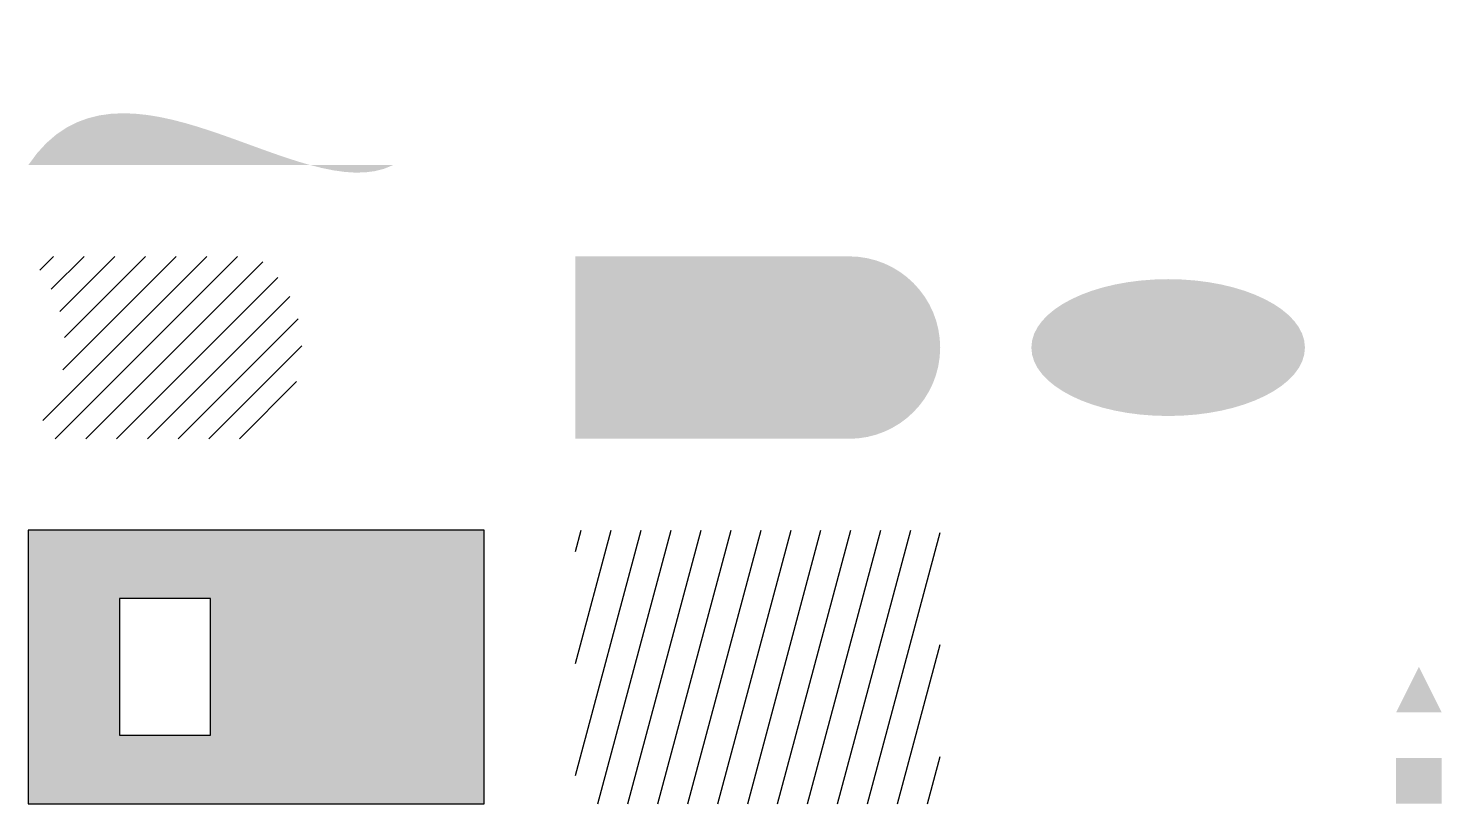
# Model space of a CAD drawing. Header units: millimetres. Extents: x 0 to 310, y 0 to 170.
import ezdxf

# ---------------------------------------------------------------- set-up
doc = ezdxf.new("R2010")
doc.units = ezdxf.units.MM

msp = doc.modelspace()

# ---------------------------------------------------------------- hatches: boundary and pattern name
h = msp.add_hatch(color=4)
edge = h.paths.add_edge_path()
edge.add_spline(control_points=[(0, 140), (20, 170), (60, 130), (80, 140)], knot_values=[0, 0, 0, 0, 1, 1, 1, 1], degree=3, periodic=0)
edge.add_line((80, 140), (0, 140))
h = msp.add_hatch()
h.set_pattern_fill('LINE45', scale=1.5)
h.set_pattern_definition([(45, (0, 0), (-3.3676, 3.3676), [])])
h.paths.add_polyline_path([(0, 80), (50, 80, 0.5), (50, 120), (0, 120, -0.4)])
h = msp.add_hatch(color=5)
edge = h.paths.add_edge_path()
edge.add_line((120, 80), (180, 80))
edge.add_arc((180, 100), 20, -90, 90)
edge.add_line((180, 120), (120, 120))
edge.add_line((120, 120), (120, 80))
h = msp.add_hatch(color=6)
edge = h.paths.add_edge_path()
edge.add_ellipse((250, 100), major_axis=(30, 0), ratio=0.5, start_angle=0, end_angle=360)
h = msp.add_hatch(color=2)
h.paths.add_polyline_path([(0, 0), (100, 0), (100, 60), (0, 60)])
h.paths.add_polyline_path([(20, 15), (40, 15), (40, 45), (20, 45)], flags=0)
h = msp.add_hatch()
h.set_pattern_fill('ANSI31', scale=2, angle=30)
h.paths.add_polyline_path([(120, 0), (200, 0), (200, 60), (120, 60)])

# ---------------------------------------------------------------- linework, layer by layer
for points in [[(0, 0), (100, 0), (100, 60), (0, 60)], [(20, 15), (40, 15), (40, 45), (20, 45)]]:
    msp.add_lwpolyline(points, close=True)
at = {"color": 2}
msp.add_solid([(300, 20), (310, 20), (305, 30)], dxfattribs=at)
at = {"color": 7}
msp.add_solid([(300, 0), (310, 0), (300, 10), (310, 10)], dxfattribs=at)

doc.saveas('drawing.dxf')
